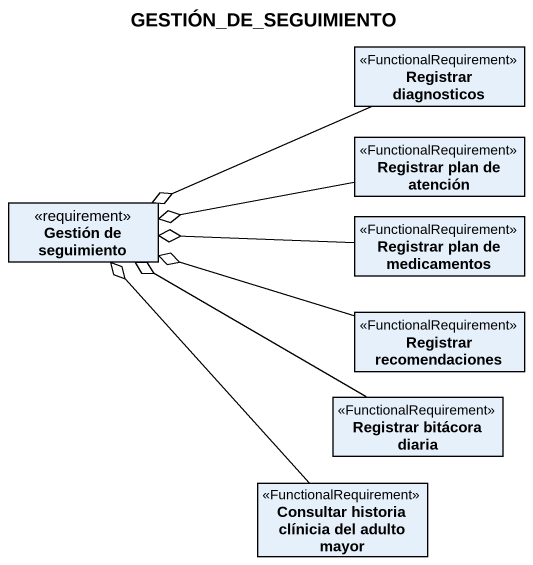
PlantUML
@startuml
title GESTIÓN_DE_SEGUIMIENTO
hide circle
hide empty members
class "Registrar diagnosticos" as Registrar_diagnosticos <<FunctionalRequirement>>
class "Registrar plan de atención" as Registrar_plan_de_atención <<FunctionalRequirement>>
class "Gestión de seguimiento" as Gestión_de_seguimiento <<requirement>>
class "Registrar plan de medicamentos" as Registrar_plan_de <<FunctionalRequirement>>
class "Registrar recomendaciones" as Registrar_recomendaciones <<FunctionalRequirement>>
class "Registrar bitácora diaria" as Registrar_bitácora_diaria <<FunctionalRequirement>>
class "Consultar historia clínicia del adulto mayor" as Consultar_historia_clínicia <<FunctionalRequirement>>
Registrar_diagnosticos -left-o Gestión_de_seguimiento
Registrar_plan_de_atención -left-o Gestión_de_seguimiento
Registrar_plan_de -left-o Gestión_de_seguimiento
Registrar_recomendaciones -left-o Gestión_de_seguimiento
Registrar_bitácora_diaria -left-o Gestión_de_seguimiento
Consultar_historia_clínicia -up-o Gestión_de_seguimiento
@enduml
